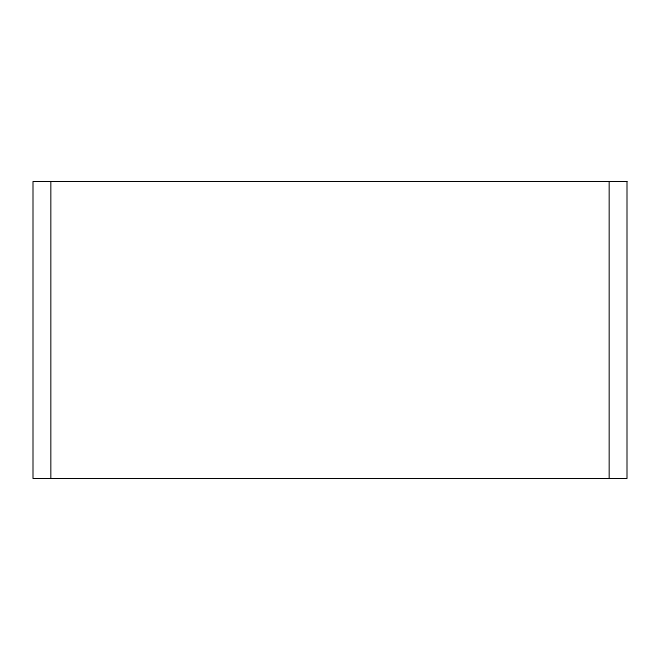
<?xml version="1.0" encoding="UTF-8"?>
<svg xmlns="http://www.w3.org/2000/svg" width="660" height="660" viewBox="0 0 660 660"><rect width="100%" height="100%" fill="white"/><g stroke="black" fill="none" stroke-linecap="round" stroke-linejoin="round"><path stroke-width="0.99" d="M609.18 181.5L609.18 478.5M50.82 181.5L50.82 478.5M627 181.5L33 181.5L33 478.5L627 478.5L627 181.5"/></g></svg>
